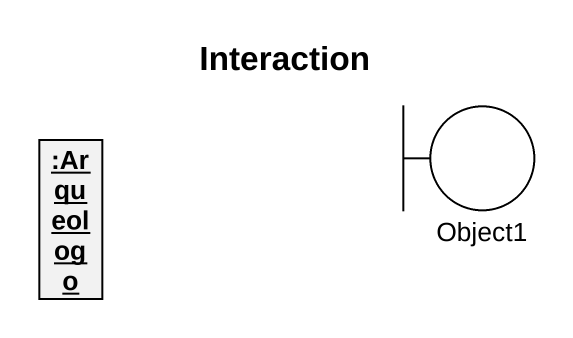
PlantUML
@startuml
title Interaction
allowmixing
hide circle
hide empty members
object ":Arqueologo" as Arqueologo
boundary Object1
@enduml
